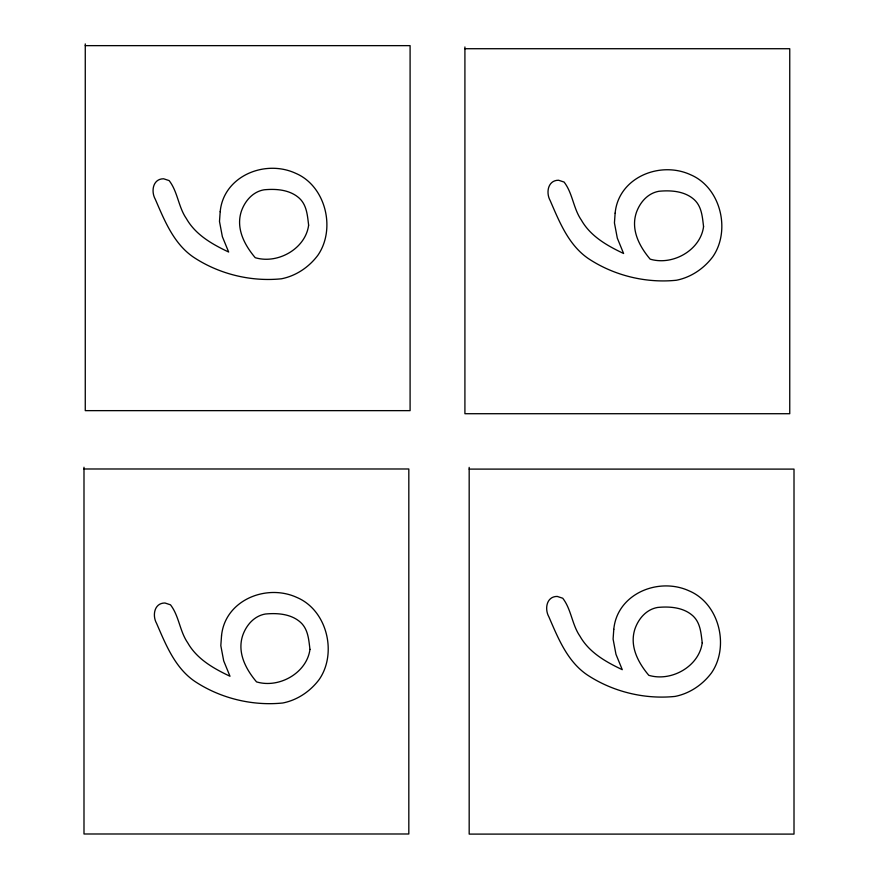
<?xml version="1.0" encoding="UTF-8"?>
<svg xmlns="http://www.w3.org/2000/svg" width="878" height="878" viewBox="0 0 878 878"><rect width="100%" height="100%" fill="white"/><g stroke="black" fill="none" stroke-linecap="round" stroke-linejoin="round"><path stroke-width="1.32" d="M85.265 45.645L410.092 45.645L410.092 410.641L85.265 410.641L85.265 43.9M464.912 48.718L789.75 48.718L789.75 413.714L464.912 413.714L464.912 46.973M83.992 468.984L408.819 468.984L408.819 833.99L83.992 833.99L83.992 467.239M469.181 469.104L794.008 469.104L794.008 834.1L469.181 834.1L469.181 467.359M220.191 211.697L219.489 221.432L222.364 236.676L228.664 252.03C212.289 244.271 195.64 234.909 186.41 218.633C178.322 206.978 177.773 191.711 169.136 180.594L163.626 178.783C152.86 178.728 150.818 191.349 155.252 199.174C164.427 220.323 173.559 243.458 193.259 257.013C218.918 274.09 250.878 281.915 281.476 278.787C296.084 275.89 308.968 267.131 317.858 255.3C336.087 228.949 325.771 185.938 295.535 173.24C264.947 159.148 223.495 176.072 220.191 211.697M221.519 635.902L220.817 645.648L223.703 660.893L229.992 676.247C213.617 668.487 196.968 659.126 187.738 642.839C179.65 631.183 179.101 615.917 170.475 604.81L164.954 602.999C154.188 602.934 152.157 615.566 156.58 623.391C165.755 644.54 174.898 667.664 194.587 681.229C220.246 698.295 252.206 706.131 282.804 702.993C297.412 700.106 310.296 691.337 319.186 679.506C337.415 653.166 327.099 610.155 296.863 597.446C266.275 583.354 224.823 600.278 221.519 635.902M615.138 213.156L614.435 222.891L617.311 238.136L623.6 253.49C607.236 245.73 590.587 236.369 581.357 220.093C573.268 208.437 572.719 193.171 564.082 182.053L558.573 180.242C547.806 180.188 545.765 192.809 550.199 200.634C559.374 221.783 568.505 244.918 588.205 258.472C613.865 275.549 645.824 283.374 676.422 280.247C691.03 277.349 703.915 268.591 712.804 256.76C731.023 230.409 720.717 187.409 690.481 174.7C659.894 160.608 618.441 177.532 615.138 213.156M613.788 629.328L613.096 639.074L615.972 654.319L622.261 669.673C605.886 661.913 589.237 652.552 580.018 636.276C571.929 624.609 571.369 609.343 562.743 598.236L557.223 596.425C546.467 596.36 544.426 608.992 548.86 616.817C558.035 637.966 567.166 661.09 586.866 674.655C612.526 691.721 644.474 699.557 675.072 696.419C689.68 693.532 702.565 684.763 711.465 672.932C729.684 646.592 719.367 603.581 689.142 590.883C658.555 576.78 617.102 593.704 613.788 629.328M308.628 225.163C305.566 248.737 277.711 264.454 255.213 257.682C244.336 244.819 235.644 228.203 241.428 211.06C245.072 200.81 252.864 191.733 264.015 189.813C276.12 188.616 289.949 189.681 299.343 198.241C306.872 205.2 307.443 215.659 308.628 225.163M309.956 649.38C306.894 672.954 279.039 688.67 256.541 681.888C245.664 669.025 236.972 652.42 242.756 635.277C246.4 625.015 254.192 615.95 265.343 614.029C277.448 612.833 291.276 613.887 300.682 622.458C308.2 629.405 308.771 639.864 309.956 649.38M703.563 226.623C700.512 250.208 672.658 265.913 650.148 259.142C639.283 246.279 630.591 229.663 636.374 212.52C640.018 202.269 647.81 193.193 658.961 191.272C671.055 190.076 684.895 191.141 694.289 199.701C701.818 206.659 702.389 217.118 703.563 226.623M702.224 642.806C699.162 666.38 671.319 682.096 648.809 675.314C637.944 662.451 629.241 645.846 635.024 628.703C638.679 618.441 646.471 609.376 657.622 607.455C669.716 606.259 683.545 607.313 692.951 615.884C700.468 622.831 701.039 633.29 702.224 642.806"/></g></svg>
